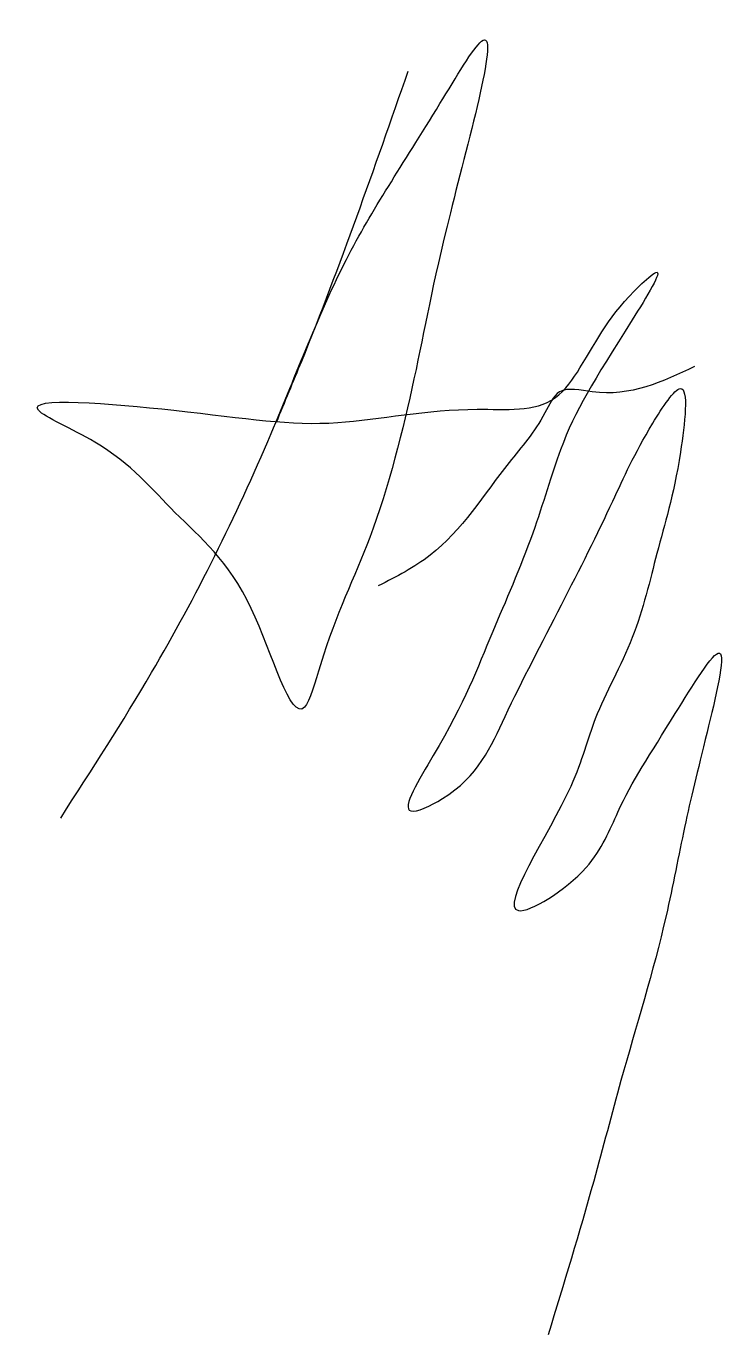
# Model space of a CAD drawing. Header units: millimetres. Extents: x 3384.09 to 3387.29, y 1578.45 to 1584.42.
import ezdxf

# ---------------------------------------------------------------- set-up
doc = ezdxf.new("R2010")
doc.units = ezdxf.units.MM

msp = doc.modelspace()

# ---------------------------------------------------------------- linework, layer by layer
at = {"color": 5}
for points in [[(3384.2497, 1580.8095), (3384.665, 1581.4735), (3385.2108, 1582.5644), (3385.5549, 1583.3589), (3385.9821, 1584.0703), (3386.1719, 1584.3549), (3386.0295, 1583.5723), (3385.8634, 1582.8134), (3385.6617, 1582.0901), (3385.4363, 1581.5091), (3385.3633, 1581.315), (3385.1203, 1581.7656), (3384.7718, 1582.2045), (3384.4053, 1582.5256), (3384.1477, 1582.6707), (3384.766, 1582.6707), (3385.5155, 1582.6145), (3386.1525, 1582.6754), (3386.509, 1582.7281), (3386.6214, 1582.8638), (3386.8931, 1583.2383), (3386.968, 1583.2992), (3386.8603, 1583.0839), (3386.5324, 1582.4894), (3386.4059, 1582.1102), (3386.2232, 1581.6608), (3385.9515, 1581.0944), (3385.8485, 1580.8416), (3385.9937, 1580.8978), (3386.2794, 1581.2723), (3386.537, 1581.7825), (3386.7712, 1582.2553), (3386.9539, 1582.6111), (3387.0804, 1582.7702), (3387.0804, 1582.48), (3386.9727, 1582.0166), (3386.8603, 1581.6327), (3386.6916, 1581.2629), (3386.5792, 1580.954), (3386.3402, 1580.3871), (3386.6494, 1580.5837), (3386.7946, 1580.8365), (3387.0569, 1581.2859), (3387.2583, 1581.5621), (3387.2021, 1581.2016), (3387.0991, 1580.7663), (3387.0147, 1580.3637), (3386.8088, 1579.6114), (3386.6841, 1579.1516), (3386.476, 1578.4506)], [(3385.8353, 1584.2169), (3385.3491, 1582.8939), (3385.2335, 1582.6148)], [(3387.1449, 1582.8698), (3386.6779, 1582.7543), (3386.5286, 1582.7543), (3386.4612, 1582.6581), (3386.2976, 1582.432), (3385.9365, 1582.0086), (3385.7005, 1581.8691)]]:
    msp.add_spline(points, degree=3, dxfattribs=at)

doc.saveas('drawing.dxf')
